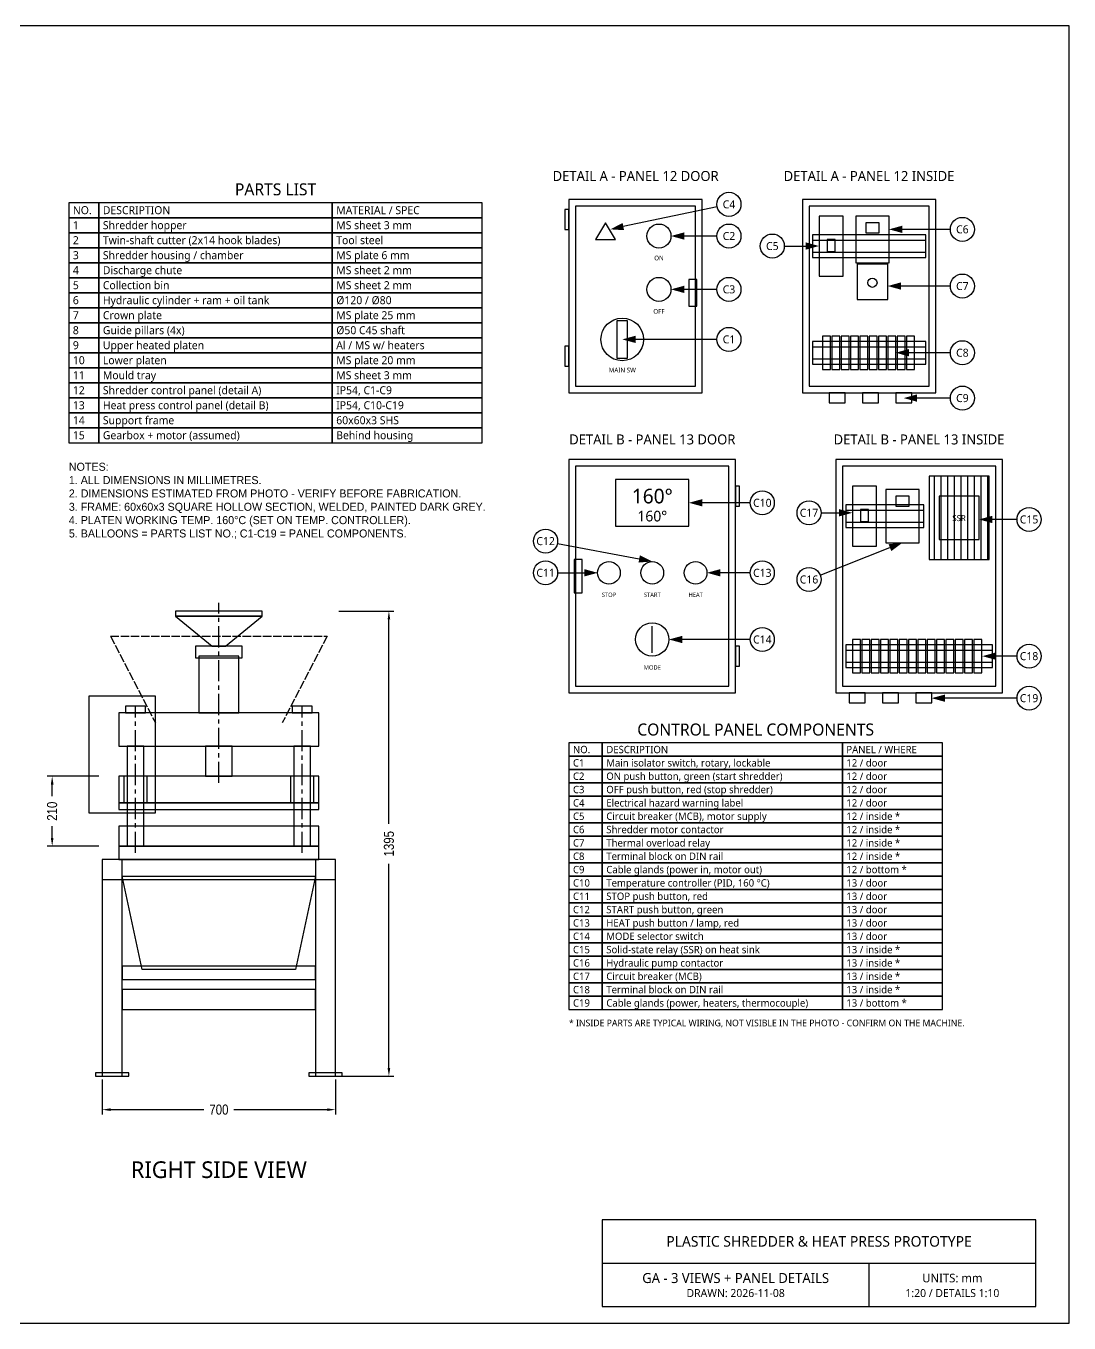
# Model space of a CAD drawing. Header units: millimetres. Extents: x -500 to 5400, y -740 to 3150.
# Drawn here: x 2271 to 5400, y -740 to 3150 of the extents above; entities that cross this region are included whole.
import ezdxf
from ezdxf.enums import TextEntityAlignment as Align

# ---------------------------------------------------------------- set-up
doc = ezdxf.new("R2010")
doc.units = ezdxf.units.MM
doc.header["$LTSCALE"] = 20
doc.linetypes.add('CENTER', pattern=[5.08, 3.175, -0.635, 0.635, -0.635])
doc.linetypes.add('DASHED', pattern=[1.524, 1.27, -0.254])
for name, color, linetype in [('BALLOON', 7, 'Continuous'), ('BIN_MOLD', 7, 'Continuous'), ('CENTER', 7, 'CENTER'), ('DIMS', 7, 'Continuous'), ('ELECTRICAL', 7, 'Continuous'), ('FRAME', 7, 'Continuous'), ('HIDDEN', 7, 'DASHED'), ('HYDRAULIC', 7, 'Continuous'), ('PRESS', 7, 'Continuous'), ('TEXT', 7, 'Continuous'), ('TITLE', 7, 'Continuous')]:
    doc.layers.add(name, color=color, linetype=linetype)
doc.styles.add('OpenSans', font='OpenSans-Regular.ttf')
doc.styles.add('OpenSansCondensed-Light', font='OpenSansCondensed-Light.ttf')
doc.dimstyles.new('MM30', dxfattribs={"dimtxt": 30, "dimasz": 25, "dimexe": 15, "dimexo": 10, "dimgap": 8, "dimtad": 1, "dimdec": 0, "dimcen": 2.5, "dimclrd": 7, "dimclre": 7, "dimclrt": 7, "dimazin": 3, "dimtfac": 1, "dimtmove": 0, "dimatfit": 3})

# ---------------------------------------------------------------- blocks, each defined once
blk = doc.blocks.new('_CLOSEDFILLED')
at = {"color": 0, "linetype": 'BYBLOCK'}
blk.add_solid([(-1, 0.16), (0, 0), (-1, -0.16)], dxfattribs=at)
blk = doc.blocks.new('*D11')
at = {"color": 7}
for p, q in [((2500, -10), (2500, -115)), ((3200, -10), (3200, -115)), ((2525, -100), (2805, -100)), ((2895, -100), (3175, -100))]:
    blk.add_line(p, q, dxfattribs=at)
at = {"layer": 'Defpoints'}
for p in [(2500, 0), (3200, 0), (2500, -100)]:
    blk.add_point(p, dxfattribs=at)
at = {"layer": 'DIMS', "color": 7, "xscale": 25, "yscale": 25, "rotation": 180}
blk.add_blockref('_CLOSEDFILLED', (2500, -100), dxfattribs=at)
at = {"layer": 'DIMS', "color": 7, "xscale": 25, "yscale": 25}
blk.add_blockref('_CLOSEDFILLED', (3200, -100), dxfattribs=at)
at = {"layer": 'DIMS', "color": 7, "insert": (2850, -100), "char_height": 30, "attachment_point": 5, "style": 'OpenSansCondensed-Light'}
blk.add_mtext('700', dxfattribs=at)
blk = doc.blocks.new('*D12')
at = {"color": 7}
for p, q in [((3210, 1395), (3375, 1395)), ((3360, 757.5), (3360, 1370)), ((3360, 25), (3360, 637.5)), ((3210, 0), (3375, 0))]:
    blk.add_line(p, q, dxfattribs=at)
at = {"layer": 'Defpoints'}
for p in [(3200, 1395), (3200, 0), (3360, 0)]:
    blk.add_point(p, dxfattribs=at)
at = {"layer": 'DIMS', "color": 7, "xscale": 25, "yscale": 25}
for p, rotation in [((3360, 1395), 90), ((3360, 0), 270)]:
    blk.add_blockref('_CLOSEDFILLED', p, dxfattribs=dict(at, rotation=rotation))
at = {"layer": 'DIMS', "color": 7, "insert": (3360, 697.5), "char_height": 30, "attachment_point": 5, "rotation": 90, "style": 'OpenSansCondensed-Light'}
blk.add_mtext('1395', dxfattribs=at)
blk = doc.blocks.new('*D13')
at = {"color": 7}
for p, q in [((2490, 900), (2335, 900)), ((2350, 840), (2350, 875)), ((2350, 715), (2350, 750)), ((2490, 690), (2335, 690))]:
    blk.add_line(p, q, dxfattribs=at)
at = {"layer": 'Defpoints'}
for p in [(2500, 900), (2350, 690), (2500, 690)]:
    blk.add_point(p, dxfattribs=at)
at = {"layer": 'DIMS', "color": 7, "xscale": 25, "yscale": 25}
for p, rotation in [((2350, 900), 90), ((2350, 690), 270)]:
    blk.add_blockref('_CLOSEDFILLED', p, dxfattribs=dict(at, rotation=rotation))
at = {"layer": 'DIMS', "color": 7, "insert": (2350, 795), "char_height": 30, "attachment_point": 5, "rotation": 90, "style": 'OpenSansCondensed-Light'}
blk.add_mtext('210', dxfattribs=at)

msp = doc.modelspace()

# ---------------------------------------------------------------- linework, layer by layer
at = {"layer": 'BALLOON'}
for p, q in [((4344.8, 2607.6), (4063.1, 2548.2)), ((5044, 2540), (4900, 2540)), ((4344, 2520), (4246, 2520)), ((4546, 2490), (4610, 2490)), ((4344, 2360), (4246, 2360)), ((5044, 2370), (4896, 2370)), ((4344, 2210), (4100, 2210)), ((5044, 2170), (4920, 2170)), ((5044, 2034), (4944, 2034)), ((4444, 1720), (4300, 1720)), ((4656, 1690), (4710, 1690)), ((5244, 1670), (5170, 1670)), ((3865.4, 1598.3), (4110.7, 1551.5)), ((4653.5, 1503.2), (4862.8, 1585.4)), ((3866, 1510), (3946, 1510)), ((4444, 1510), (4354, 1510)), ((4444, 1310), (4240, 1310)), ((5244, 1260), (5180, 1260)), ((5244, 1134), (5028, 1134))]:
    msp.add_line(p, q, dxfattribs=at)
for centre in [(4380, 2615), (5080, 2540), (4380, 2520), (4510, 2490), (4380, 2360), (5080, 2370), (4380, 2210), (5080, 2170), (5080, 2034), (4480, 1720), (4620, 1690), (5280, 1670), (3830, 1605), (3830, 1510), (4480, 1510), (4620, 1490), (4480, 1310), (5280, 1260), (5280, 1134)]:
    msp.add_circle(centre, 36, dxfattribs=at)
for points in [[(4024, 2540), (4065.4, 2537.5), (4060.9, 2559)], [(4206, 2520), (4246, 2509), (4246, 2531)], [(4860, 2540), (4900, 2529), (4900, 2551)], [(4650, 2490), (4610, 2501), (4610, 2479)], [(4856, 2370), (4896, 2359), (4896, 2381)], [(4206, 2360), (4246, 2349), (4246, 2371)], [(4060, 2210), (4100, 2199), (4100, 2221)], [(4880, 2170), (4920, 2159), (4920, 2181)], [(4904, 2034), (4944, 2023), (4944, 2045)], [(4260, 1720), (4300, 1709), (4300, 1731)], [(4750, 1690), (4710, 1701), (4710, 1679)], [(5130, 1670), (5170, 1659), (5170, 1681)], [(4900, 1600), (4858.7, 1595.6), (4866.8, 1575.1)], [(4150, 1544), (4112.8, 1562.3), (4108.6, 1540.7)], [(3986, 1510), (3946, 1521), (3946, 1499)], [(4314, 1510), (4354, 1499), (4354, 1521)], [(4200, 1310), (4240, 1299), (4240, 1321)], [(5140, 1260), (5180, 1249), (5180, 1271)], [(4988, 1134), (5028, 1123), (5028, 1145)]]:
    msp.add_solid(points, dxfattribs=at)
at = {"layer": 'BIN_MOLD'}
msp.add_lwpolyline([(2560, 600), (3140, 600), (3080, 320), (2620, 320)], close=True, dxfattribs=at)
at = {"layer": 'CENTER'}
for p, q in [((2850, 880), (2850, 1420)), ((2600, 670), (2600, 1110)), ((3100, 670), (3100, 1110))]:
    msp.add_line(p, q, dxfattribs=at)
at = {"layer": 'ELECTRICAL'}
for p, q in [((4630, 2508), (4970, 2508)), ((4630, 2472), (4970, 2472)), ((4630, 2188), (4970, 2188)), ((4630, 2152), (4970, 2152)), ((4996, 1550), (4996, 1800)), ((5016, 1550), (5016, 1800)), ((5036, 1550), (5036, 1800)), ((5056, 1550), (5056, 1800)), ((5076, 1550), (5076, 1800)), ((5096, 1550), (5096, 1800)), ((5116, 1550), (5116, 1800)), ((5136, 1550), (5136, 1800)), ((5156, 1550), (5156, 1800)), ((4730, 1698), (4964, 1698)), ((4730, 1662), (4964, 1662)), ((4150, 1270), (4150, 1350)), ((4730, 1278), (5170, 1278)), ((4730, 1242), (5170, 1242))]:
    msp.add_line(p, q, dxfattribs=at)
for points in [[(3900, 2050), (4300, 2050), (4300, 2630), (3900, 2630)], [(3920, 2070), (4280, 2070), (4280, 2610), (3920, 2610)], [(4600, 2050), (5000, 2050), (5000, 2630), (4600, 2630)], [(4620, 2070), (4980, 2070), (4980, 2610), (4620, 2610)], [(3888, 2540), (3900, 2540), (3900, 2600), (3888, 2600)], [(4650, 2400), (4722, 2400), (4722, 2580), (4650, 2580)], [(4760, 2440), (4860, 2440), (4860, 2580), (4760, 2580)], [(3980, 2510), (4040, 2510), (4010, 2560)], [(4790, 2530), (4830, 2530), (4830, 2560), (4790, 2560)], [(4630, 2456), (4970, 2456), (4970, 2524), (4630, 2524)], [(4674, 2474), (4698, 2474), (4698, 2510), (4674, 2510)], [(4764, 2330), (4856, 2330), (4856, 2436), (4764, 2436)], [(4260, 2310), (4284, 2310), (4284, 2390), (4260, 2390)], [(4044, 2154), (4076, 2154), (4076, 2266), (4044, 2266)], [(4660, 2120), (4684, 2120), (4684, 2220), (4660, 2220)], [(4688, 2120), (4712, 2120), (4712, 2220), (4688, 2220)], [(4716, 2120), (4740, 2120), (4740, 2220), (4716, 2220)], [(4744, 2120), (4768, 2120), (4768, 2220), (4744, 2220)], [(4772, 2120), (4796, 2120), (4796, 2220), (4772, 2220)], [(4800, 2120), (4824, 2120), (4824, 2220), (4800, 2220)], [(4828, 2120), (4852, 2120), (4852, 2220), (4828, 2220)], [(4856, 2120), (4880, 2120), (4880, 2220), (4856, 2220)], [(4884, 2120), (4908, 2120), (4908, 2220), (4884, 2220)], [(4912, 2120), (4936, 2120), (4936, 2220), (4912, 2220)], [(3888, 2130), (3900, 2130), (3900, 2190), (3888, 2190)], [(4630, 2136), (4970, 2136), (4970, 2204), (4630, 2204)], [(4680, 2020), (4728, 2020), (4728, 2050), (4680, 2050)], [(4780, 2020), (4828, 2020), (4828, 2050), (4780, 2050)], [(4880, 2020), (4928, 2020), (4928, 2050), (4880, 2050)], [(3900, 1150), (4400, 1150), (4400, 1850), (3900, 1850)], [(3920, 1170), (4380, 1170), (4380, 1830), (3920, 1830)], [(4700, 1150), (5200, 1150), (5200, 1850), (4700, 1850)], [(4720, 1170), (5180, 1170), (5180, 1830), (4720, 1830)], [(4040, 1650), (4260, 1650), (4260, 1790), (4040, 1790)], [(4980, 1550), (5160, 1550), (5160, 1800), (4980, 1800)], [(4400, 1710), (4412, 1710), (4412, 1770), (4400, 1770)], [(4750, 1590), (4822, 1590), (4822, 1770), (4750, 1770)], [(4850, 1600), (4950, 1600), (4950, 1760), (4850, 1760)], [(4730, 1646), (4964, 1646), (4964, 1714), (4730, 1714)], [(4880, 1710), (4920, 1710), (4920, 1740), (4880, 1740)], [(5010, 1610), (5130, 1610), (5130, 1740), (5010, 1740)], [(4774, 1664), (4798, 1664), (4798, 1700), (4774, 1700)], [(3916, 1450), (3940, 1450), (3940, 1550), (3916, 1550)], [(4400, 1230), (4412, 1230), (4412, 1290), (4400, 1290)], [(4730, 1226), (5170, 1226), (5170, 1294), (4730, 1294)], [(4750, 1210), (4774, 1210), (4774, 1310), (4750, 1310)], [(4778, 1210), (4802, 1210), (4802, 1310), (4778, 1310)], [(4806, 1210), (4830, 1210), (4830, 1310), (4806, 1310)], [(4834, 1210), (4858, 1210), (4858, 1310), (4834, 1310)], [(4862, 1210), (4886, 1210), (4886, 1310), (4862, 1310)], [(4890, 1210), (4914, 1210), (4914, 1310), (4890, 1310)], [(4918, 1210), (4942, 1210), (4942, 1310), (4918, 1310)], [(4946, 1210), (4970, 1210), (4970, 1310), (4946, 1310)], [(4974, 1210), (4998, 1210), (4998, 1310), (4974, 1310)], [(5002, 1210), (5026, 1210), (5026, 1310), (5002, 1310)], [(5030, 1210), (5054, 1210), (5054, 1310), (5030, 1310)], [(5058, 1210), (5082, 1210), (5082, 1310), (5058, 1310)], [(5086, 1210), (5110, 1210), (5110, 1310), (5086, 1310)], [(5114, 1210), (5138, 1210), (5138, 1310), (5114, 1310)], [(2460, 790), (2660, 790), (2660, 1140), (2460, 1140)], [(4740, 1120), (4788, 1120), (4788, 1150), (4740, 1150)], [(4840, 1120), (4888, 1120), (4888, 1150), (4840, 1150)], [(4940, 1120), (4988, 1120), (4988, 1150), (4940, 1150)]]:
    msp.add_lwpolyline(points, close=True, dxfattribs=at)
for centre, radius in [((4170, 2520), 36), ((4170, 2360), 36), ((4810, 2380), 14), ((4060, 2210), 64), ((4020, 1510), 34), ((4150, 1510), 34), ((4280, 1510), 34), ((4150, 1310), 50)]:
    msp.add_circle(centre, radius, dxfattribs=at)
at = {"layer": 'FRAME'}
for points in [[(2500, 0), (2560, 0), (2560, 650), (2500, 650)], [(2500, 590), (3200, 590), (3200, 650), (2500, 650)], [(3140, 0), (3200, 0), (3200, 650), (3140, 650)], [(2560, 290), (3140, 290), (3140, 330), (2560, 330)], [(2560, 200), (3140, 200), (3140, 260), (2560, 260)], [(2480, 0), (2580, 0), (2580, 10), (2480, 10)], [(3120, 0), (3220, 0), (3220, 10), (3120, 10)]]:
    msp.add_lwpolyline(points, close=True, dxfattribs=at)
at = {"layer": 'HIDDEN'}
msp.add_line((2525, 1320), (2660, 1060), dxfattribs=at)
msp.add_lwpolyline([(2525, 1320), (3175, 1320), (3040, 1060)], dxfattribs=at)
at = {"layer": 'HYDRAULIC'}
for points in [[(2720, 1380), (2980, 1380), (2980, 1395), (2720, 1395)], [(2830, 1290), (2870, 1290), (2980, 1380), (2720, 1380)], [(2780, 1255), (2920, 1255), (2920, 1290), (2780, 1290)], [(2790, 1090), (2910, 1090), (2910, 1260), (2790, 1260)], [(2810, 900), (2890, 900), (2890, 990), (2810, 990)]]:
    msp.add_lwpolyline(points, close=True, dxfattribs=at)
at = {"layer": 'PRESS'}
msp.add_line((2550, 820), (3150, 820), dxfattribs=at)
for points in [[(2550, 990), (3150, 990), (3150, 1090), (2550, 1090)], [(2570, 1090), (2630, 1090), (2630, 1110), (2570, 1110)], [(3070, 1090), (3130, 1090), (3130, 1110), (3070, 1110)], [(2575, 690), (2625, 690), (2625, 990), (2575, 990)], [(3075, 690), (3125, 690), (3125, 990), (3075, 990)], [(2550, 800), (3150, 800), (3150, 900), (2550, 900)], [(2565, 820), (2635, 820), (2635, 900), (2565, 900)], [(3065, 820), (3135, 820), (3135, 900), (3065, 900)], [(2550, 800), (3150, 800), (3150, 820), (2550, 820)], [(2550, 690), (3150, 690), (3150, 750), (2550, 750)], [(2550, 650), (3150, 650), (3150, 690), (2550, 690)]]:
    msp.add_lwpolyline(points, close=True, dxfattribs=at)
at = {"layer": 'TITLE'}
for p, q in [((4000, -560), (5300, -560)), ((4800, -690), (4800, -560))]:
    msp.add_line(p, q, dxfattribs=at)
for points in [[(-500, -740), (5400, -740), (5400, 3150), (-500, 3150)], [(2400, 2575), (2490, 2575), (2490, 2620), (2400, 2620)], [(2490, 2575), (3190, 2575), (3190, 2620), (2490, 2620)], [(3190, 2575), (3640, 2575), (3640, 2620), (3190, 2620)], [(2400, 2530), (2490, 2530), (2490, 2575), (2400, 2575)], [(2490, 2530), (3190, 2530), (3190, 2575), (2490, 2575)], [(3190, 2530), (3640, 2530), (3640, 2575), (3190, 2575)], [(2400, 2485), (2490, 2485), (2490, 2530), (2400, 2530)], [(2490, 2485), (3190, 2485), (3190, 2530), (2490, 2530)], [(3190, 2485), (3640, 2485), (3640, 2530), (3190, 2530)], [(2400, 2440), (2490, 2440), (2490, 2485), (2400, 2485)], [(2490, 2440), (3190, 2440), (3190, 2485), (2490, 2485)], [(3190, 2440), (3640, 2440), (3640, 2485), (3190, 2485)], [(2400, 2395), (2490, 2395), (2490, 2440), (2400, 2440)], [(2490, 2395), (3190, 2395), (3190, 2440), (2490, 2440)], [(3190, 2395), (3640, 2395), (3640, 2440), (3190, 2440)], [(2400, 2350), (2490, 2350), (2490, 2395), (2400, 2395)], [(2490, 2350), (3190, 2350), (3190, 2395), (2490, 2395)], [(3190, 2350), (3640, 2350), (3640, 2395), (3190, 2395)], [(2400, 2305), (2490, 2305), (2490, 2350), (2400, 2350)], [(2490, 2305), (3190, 2305), (3190, 2350), (2490, 2350)], [(3190, 2305), (3640, 2305), (3640, 2350), (3190, 2350)], [(2400, 2260), (2490, 2260), (2490, 2305), (2400, 2305)], [(2490, 2260), (3190, 2260), (3190, 2305), (2490, 2305)], [(3190, 2260), (3640, 2260), (3640, 2305), (3190, 2305)], [(2400, 2215), (2490, 2215), (2490, 2260), (2400, 2260)], [(2490, 2215), (3190, 2215), (3190, 2260), (2490, 2260)], [(3190, 2215), (3640, 2215), (3640, 2260), (3190, 2260)], [(2400, 2170), (2490, 2170), (2490, 2215), (2400, 2215)], [(2490, 2170), (3190, 2170), (3190, 2215), (2490, 2215)], [(3190, 2170), (3640, 2170), (3640, 2215), (3190, 2215)], [(2400, 2125), (2490, 2125), (2490, 2170), (2400, 2170)], [(2490, 2125), (3190, 2125), (3190, 2170), (2490, 2170)], [(3190, 2125), (3640, 2125), (3640, 2170), (3190, 2170)], [(2400, 2080), (2490, 2080), (2490, 2125), (2400, 2125)], [(2490, 2080), (3190, 2080), (3190, 2125), (2490, 2125)], [(3190, 2080), (3640, 2080), (3640, 2125), (3190, 2125)], [(2400, 2035), (2490, 2035), (2490, 2080), (2400, 2080)], [(2490, 2035), (3190, 2035), (3190, 2080), (2490, 2080)], [(3190, 2035), (3640, 2035), (3640, 2080), (3190, 2080)], [(2400, 1990), (2490, 1990), (2490, 2035), (2400, 2035)], [(2490, 1990), (3190, 1990), (3190, 2035), (2490, 2035)], [(3190, 1990), (3640, 1990), (3640, 2035), (3190, 2035)], [(2400, 1945), (2490, 1945), (2490, 1990), (2400, 1990)], [(2490, 1945), (3190, 1945), (3190, 1990), (2490, 1990)], [(3190, 1945), (3640, 1945), (3640, 1990), (3190, 1990)], [(2400, 1900), (2490, 1900), (2490, 1945), (2400, 1945)], [(2490, 1900), (3190, 1900), (3190, 1945), (2490, 1945)], [(3190, 1900), (3640, 1900), (3640, 1945), (3190, 1945)], [(3900, 960), (4000, 960), (4000, 1000), (3900, 1000)], [(4000, 960), (4720, 960), (4720, 1000), (4000, 1000)], [(4720, 960), (5020, 960), (5020, 1000), (4720, 1000)], [(3900, 920), (4000, 920), (4000, 960), (3900, 960)], [(4000, 920), (4720, 920), (4720, 960), (4000, 960)], [(4720, 920), (5020, 920), (5020, 960), (4720, 960)], [(3900, 880), (4000, 880), (4000, 920), (3900, 920)], [(4000, 880), (4720, 880), (4720, 920), (4000, 920)], [(4720, 880), (5020, 880), (5020, 920), (4720, 920)], [(3900, 840), (4000, 840), (4000, 880), (3900, 880)], [(4000, 840), (4720, 840), (4720, 880), (4000, 880)], [(4720, 840), (5020, 840), (5020, 880), (4720, 880)], [(3900, 800), (4000, 800), (4000, 840), (3900, 840)], [(4000, 800), (4720, 800), (4720, 840), (4000, 840)], [(4720, 800), (5020, 800), (5020, 840), (4720, 840)], [(3900, 760), (4000, 760), (4000, 800), (3900, 800)], [(4000, 760), (4720, 760), (4720, 800), (4000, 800)], [(4720, 760), (5020, 760), (5020, 800), (4720, 800)], [(3900, 720), (4000, 720), (4000, 760), (3900, 760)], [(4000, 720), (4720, 720), (4720, 760), (4000, 760)], [(4720, 720), (5020, 720), (5020, 760), (4720, 760)], [(3900, 680), (4000, 680), (4000, 720), (3900, 720)], [(4000, 680), (4720, 680), (4720, 720), (4000, 720)], [(4720, 680), (5020, 680), (5020, 720), (4720, 720)], [(3900, 640), (4000, 640), (4000, 680), (3900, 680)], [(4000, 640), (4720, 640), (4720, 680), (4000, 680)], [(4720, 640), (5020, 640), (5020, 680), (4720, 680)], [(3900, 600), (4000, 600), (4000, 640), (3900, 640)], [(4000, 600), (4720, 600), (4720, 640), (4000, 640)], [(4720, 600), (5020, 600), (5020, 640), (4720, 640)], [(3900, 560), (4000, 560), (4000, 600), (3900, 600)], [(4000, 560), (4720, 560), (4720, 600), (4000, 600)], [(4720, 560), (5020, 560), (5020, 600), (4720, 600)], [(3900, 520), (4000, 520), (4000, 560), (3900, 560)], [(4000, 520), (4720, 520), (4720, 560), (4000, 560)], [(4720, 520), (5020, 520), (5020, 560), (4720, 560)], [(3900, 480), (4000, 480), (4000, 520), (3900, 520)], [(4000, 480), (4720, 480), (4720, 520), (4000, 520)], [(4720, 480), (5020, 480), (5020, 520), (4720, 520)], [(3900, 440), (4000, 440), (4000, 480), (3900, 480)], [(4000, 440), (4720, 440), (4720, 480), (4000, 480)], [(4720, 440), (5020, 440), (5020, 480), (4720, 480)], [(3900, 400), (4000, 400), (4000, 440), (3900, 440)], [(4000, 400), (4720, 400), (4720, 440), (4000, 440)], [(4720, 400), (5020, 400), (5020, 440), (4720, 440)], [(3900, 360), (4000, 360), (4000, 400), (3900, 400)], [(4000, 360), (4720, 360), (4720, 400), (4000, 400)], [(4720, 360), (5020, 360), (5020, 400), (4720, 400)], [(3900, 320), (4000, 320), (4000, 360), (3900, 360)], [(4000, 320), (4720, 320), (4720, 360), (4000, 360)], [(4720, 320), (5020, 320), (5020, 360), (4720, 360)], [(3900, 280), (4000, 280), (4000, 320), (3900, 320)], [(4000, 280), (4720, 280), (4720, 320), (4000, 320)], [(4720, 280), (5020, 280), (5020, 320), (4720, 320)], [(3900, 240), (4000, 240), (4000, 280), (3900, 280)], [(4000, 240), (4720, 240), (4720, 280), (4000, 280)], [(4720, 240), (5020, 240), (5020, 280), (4720, 280)], [(3900, 200), (4000, 200), (4000, 240), (3900, 240)], [(4000, 200), (4720, 200), (4720, 240), (4000, 240)], [(4720, 200), (5020, 200), (5020, 240), (4720, 240)], [(4000, -690), (5300, -690), (5300, -430), (4000, -430)]]:
    msp.add_lwpolyline(points, close=True, dxfattribs=at)

# ---------------------------------------------------------------- texts
at = {"layer": 'BALLOON', "style": 'OpenSans'}
for s, p in [('C4', (4380, 2615)), ('C2', (4380, 2520)), ('C6', (5080, 2540)), ('C5', (4510, 2490)), ('C7', (5080, 2370)), ('C3', (4380, 2360)), ('C1', (4380, 2210)), ('C8', (5080, 2170)), ('C9', (5080, 2034)), ('C10', (4480, 1720)), ('C17', (4620, 1690)), ('C15', (5280, 1670)), ('C12', (3830, 1605)), ('C11', (3830, 1510)), ('C13', (4480, 1510)), ('C16', (4620, 1490)), ('C14', (4480, 1310)), ('C18', (5280, 1260)), ('C19', (5280, 1134))]:
    msp.add_text(s, height=24, dxfattribs=at).set_placement(p, align=Align.MIDDLE_CENTER)
at = {"layer": 'TEXT', "style": 'OpenSans'}
for s, height, p in [('DETAIL A - PANEL 12 DOOR', 30, (4100, 2700)), ('DETAIL A - PANEL 12 INSIDE', 30, (4800, 2700)), ('ON', 14, (4170, 2454)), ('OFF', 14, (4170, 2294)), ('MAIN SW', 14, (4060, 2118)), ('DETAIL B - PANEL 13 DOOR', 30, (4150, 1910)), ('DETAIL B - PANEL 13 INSIDE', 30, (4950, 1910)), ('160°', 44, (4150, 1740)), ('160°', 32, (4150, 1680)), ('SSR', 18, (5070, 1674)), ('STOP', 13, (4020, 1444)), ('START', 13, (4150, 1444)), ('HEAT', 13, (4280, 1444)), ('MODE', 13, (4150, 1226)), ('RIGHT SIDE VIEW', 50, (2850, -280))]:
    msp.add_text(s, height=height, dxfattribs=at).set_placement(p, align=Align.MIDDLE_CENTER)
msp.add_text('* INSIDE PARTS ARE TYPICAL WIRING, NOT VISIBLE IN THE PHOTO - CONFIRM ON THE MACHINE.', height=20, dxfattribs=at).set_placement((3900, 160), align=Align.MIDDLE_LEFT)
at = {"layer": 'TEXT', "insert": (2400, 1840), "char_height": 24, "width": 1250, "attachment_point": 1}
msp.add_mtext('NOTES:\\P1. ALL DIMENSIONS IN MILLIMETRES.\\P2. DIMENSIONS ESTIMATED FROM PHOTO - VERIFY BEFORE FABRICATION.\\P3. FRAME: 60x60x3 SQUARE HOLLOW SECTION, WELDED, PAINTED DARK GREY.\\P4. PLATEN WORKING TEMP. 160°C (SET ON TEMP. CONTROLLER).\\P5. BALLOONS = PARTS LIST NO.; C1-C19 = PANEL COMPONENTS.', dxfattribs=at)
at = {"layer": 'TITLE', "style": 'OpenSans'}
for s, height, p in [('PARTS LIST', 36, (3020, 2660)), ('CONTROL PANEL COMPONENTS', 36, (4460, 1040)), ('PLASTIC SHREDDER & HEAT PRESS PROTOTYPE', 32, (4650, -495)), ('GA - 3 VIEWS + PANEL DETAILS', 30, (4400, -605)), ('UNITS: mm', 26, (5050, -605)), ('DRAWN: 2026-11-08', 24, (4400, -650)), ('1:20 / DETAILS 1:10', 24, (5050, -650))]:
    msp.add_text(s, height=height, dxfattribs=at).set_placement(p, align=Align.MIDDLE_CENTER)
for s, height, p in [('NO.', 24, (2412, 2597.5)), ('DESCRIPTION', 24, (2502, 2597.5)), ('MATERIAL / SPEC', 24, (3202, 2597.5)), ('1', 24, (2412, 2552.5)), ('Shredder hopper', 24, (2502, 2552.5)), ('MS sheet 3 mm', 24, (3202, 2552.5)), ('2', 24, (2412, 2507.5)), ('Twin-shaft cutter (2x14 hook blades)', 24, (2502, 2507.5)), ('Tool steel', 24, (3202, 2507.5)), ('3', 24, (2412, 2462.5)), ('Shredder housing / chamber', 24, (2502, 2462.5)), ('MS plate 6 mm', 24, (3202, 2462.5)), ('4', 24, (2412, 2417.5)), ('Discharge chute', 24, (2502, 2417.5)), ('MS sheet 2 mm', 24, (3202, 2417.5)), ('5', 24, (2412, 2372.5)), ('Collection bin', 24, (2502, 2372.5)), ('MS sheet 2 mm', 24, (3202, 2372.5)), ('6', 24, (2412, 2327.5)), ('Hydraulic cylinder + ram + oil tank', 24, (2502, 2327.5)), ('Ø120 / Ø80', 24, (3202, 2327.5)), ('Crown plate', 24, (2502, 2282.5)), ('MS plate 25 mm', 24, (3202, 2282.5)), ('7', 24, (2412, 2282.5)), ('8', 24, (2412, 2237.5)), ('Guide pillars (4x)', 24, (2502, 2237.5)), ('Ø50 C45 shaft', 24, (3202, 2237.5)), ('9', 24, (2412, 2192.5)), ('Upper heated platen', 24, (2502, 2192.5)), ('Al / MS w/ heaters', 24, (3202, 2192.5)), ('10', 24, (2412, 2147.5)), ('Lower platen', 24, (2502, 2147.5)), ('MS plate 20 mm', 24, (3202, 2147.5)), ('11', 24, (2412, 2102.5)), ('Mould tray', 24, (2502, 2102.5)), ('MS sheet 3 mm', 24, (3202, 2102.5)), ('12', 24, (2412, 2057.5)), ('Shredder control panel (detail A)', 24, (2502, 2057.5)), ('IP54, C1-C9', 24, (3202, 2057.5)), ('13', 24, (2412, 2012.5)), ('Heat press control panel (detail B)', 24, (2502, 2012.5)), ('IP54, C10-C19', 24, (3202, 2012.5)), ('14', 24, (2412, 1967.5)), ('Support frame', 24, (2502, 1967.5)), ('60x60x3 SHS', 24, (3202, 1967.5)), ('15', 24, (2412, 1922.5)), ('Gearbox + motor (assumed)', 24, (2502, 1922.5)), ('Behind housing', 24, (3202, 1922.5)), ('NO.', 22, (3912, 980)), ('DESCRIPTION', 22, (4012, 980)), ('PANEL / WHERE', 22, (4732, 980)), ('C1', 22, (3912, 940)), ('Main isolator switch, rotary, lockable', 22, (4012, 940)), ('12 / door', 22, (4732, 940)), ('C2', 22, (3912, 900)), ('ON push button, green (start shredder)', 22, (4012, 900)), ('12 / door', 22, (4732, 900)), ('C3', 22, (3912, 860)), ('OFF push button, red (stop shredder)', 22, (4012, 860)), ('12 / door', 22, (4732, 860)), ('C4', 22, (3912, 820)), ('Electrical hazard warning label', 22, (4012, 820)), ('12 / door', 22, (4732, 820)), ('C5', 22, (3912, 780)), ('Circuit breaker (MCB), motor supply', 22, (4012, 780)), ('12 / inside *', 22, (4732, 780)), ('C6', 22, (3912, 740)), ('Shredder motor contactor', 22, (4012, 740)), ('12 / inside *', 22, (4732, 740)), ('C7', 22, (3912, 700)), ('Thermal overload relay', 22, (4012, 700)), ('12 / inside *', 22, (4732, 700)), ('C8', 22, (3912, 660)), ('Terminal block on DIN rail', 22, (4012, 660)), ('12 / inside *', 22, (4732, 660)), ('C9', 22, (3912, 620)), ('Cable glands (power in, motor out)', 22, (4012, 620)), ('12 / bottom *', 22, (4732, 620)), ('C10', 22, (3912, 580)), ('Temperature controller (PID, 160 °C)', 22, (4012, 580)), ('13 / door', 22, (4732, 580)), ('C11', 22, (3912, 540)), ('STOP push button, red', 22, (4012, 540)), ('13 / door', 22, (4732, 540)), ('C12', 22, (3912, 500)), ('START push button, green', 22, (4012, 500)), ('13 / door', 22, (4732, 500)), ('C13', 22, (3912, 460)), ('HEAT push button / lamp, red', 22, (4012, 460)), ('13 / door', 22, (4732, 460)), ('C14', 22, (3912, 420)), ('MODE selector switch', 22, (4012, 420)), ('13 / door', 22, (4732, 420)), ('C15', 22, (3912, 380)), ('Solid-state relay (SSR) on heat sink', 22, (4012, 380)), ('13 / inside *', 22, (4732, 380)), ('C16', 22, (3912, 340)), ('Hydraulic pump contactor', 22, (4012, 340)), ('13 / inside *', 22, (4732, 340)), ('C17', 22, (3912, 300)), ('Circuit breaker (MCB)', 22, (4012, 300)), ('13 / inside *', 22, (4732, 300)), ('Terminal block on DIN rail', 22, (4012, 260)), ('13 / inside *', 22, (4732, 260)), ('C18', 22, (3912, 260)), ('C19', 22, (3912, 220)), ('Cable glands (power, heaters, thermocouple)', 22, (4012, 220)), ('13 / bottom *', 22, (4732, 220))]:
    msp.add_text(s, height=height, dxfattribs=at).set_placement(p, align=Align.MIDDLE_LEFT)

# ---------------------------------------------------------------- dimensions: what is measured, and where the dimension line sits
at = {"layer": 'DIMS'}
for base, p1, p2, picture, middle in [((3360, 0), (3200, 0), (3200, 1395), '*D12', (3360, 697.5)), ((2350, 690), (2500, 690), (2500, 900), '*D13', (2350, 795))]:
    dim = msp.add_linear_dim(base=base, p1=p1, p2=p2, angle=90, dimstyle='MM30', dxfattribs=at)
    dim.commit()
    dim.dimension.update_dxf_attribs({"geometry": picture, "text_midpoint": middle})
dim = msp.add_linear_dim(base=(2500, -100), p1=(2500, 0), p2=(3200, 0), dimstyle='MM30', dxfattribs=at)
dim.commit()
dim.dimension.update_dxf_attribs({"geometry": '*D11', "text_midpoint": (2850, -100)})

doc.saveas('drawing.dxf')
